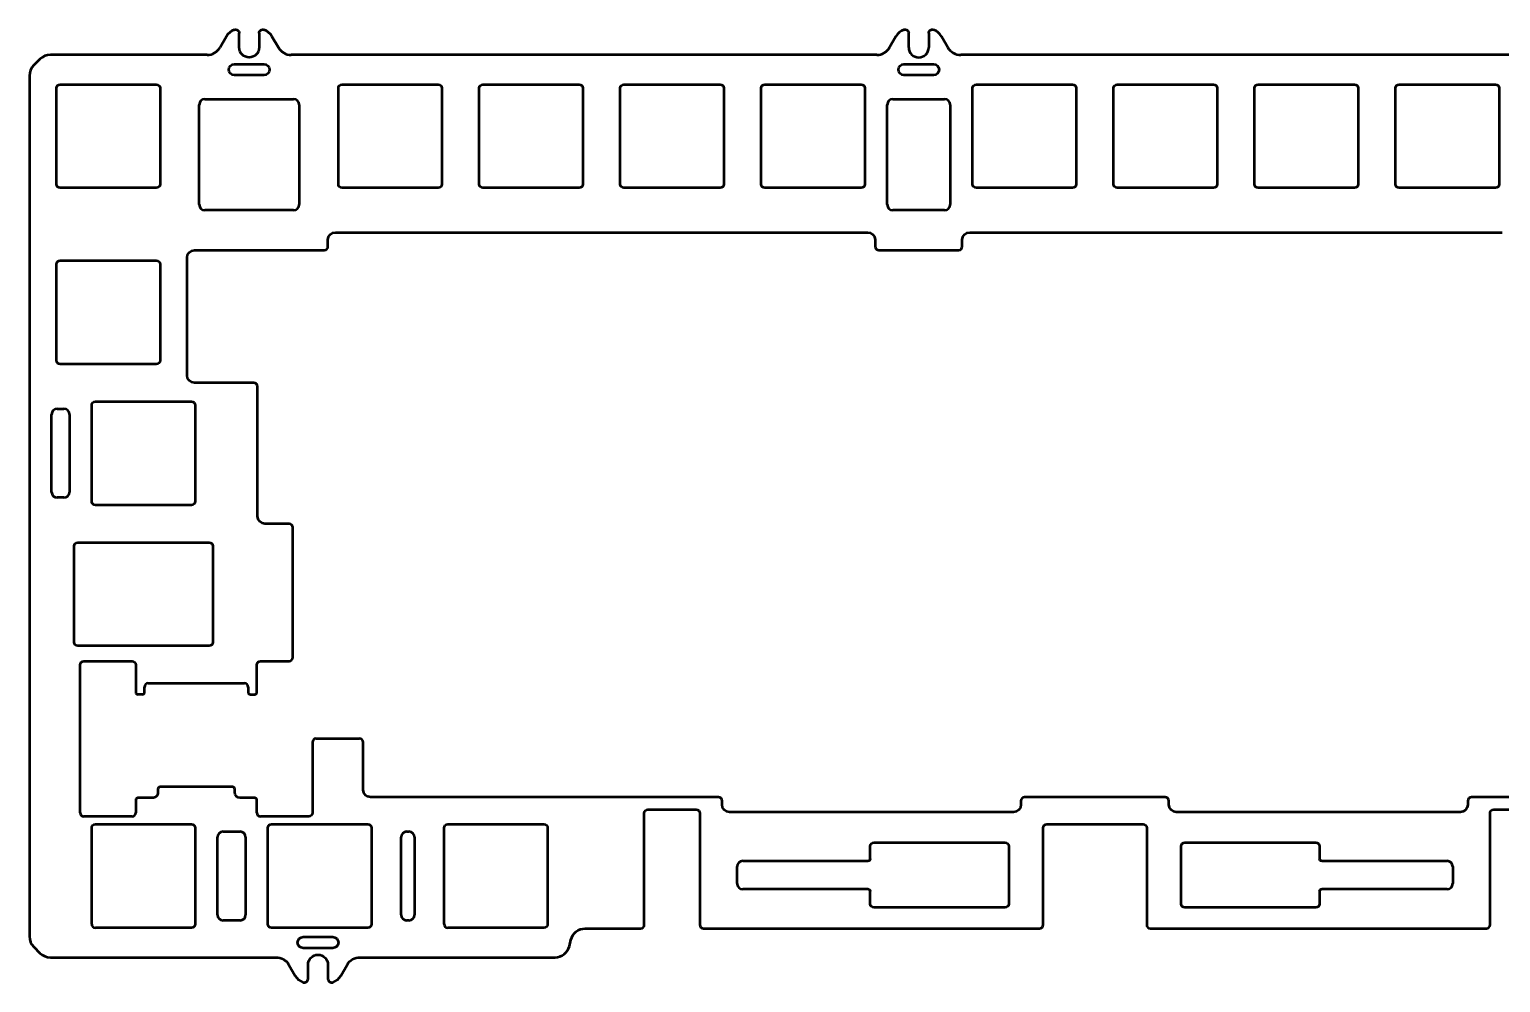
# Model space of a CAD drawing. Header units: millimetres. Extents: x 42 to 392, y 102 to 231.
# Drawn here: x 42.1 to 240.9, y 102.5 to 231.3 of the extents above; entities that cross this region are included whole.
import ezdxf

# ---------------------------------------------------------------- set-up
doc = ezdxf.new("R2010")
doc.units = ezdxf.units.MM
doc.header["$LTSCALE"] = 0.75
doc.layers.add('Visible', color=7, linetype='Continuous', lineweight=50)

msp = doc.modelspace()

# ---------------------------------------------------------------- linework, layer by layer
at = {"layer": 'Visible'}
for p, q in [((70.440039, 228.887912, 0.749991), (70.440039, 230.800455, 0.749991)), ((73.140039, 230.800455, 0.749991), (73.140039, 228.887912, 0.749991)), ((160.928039, 228.887912, 0.749991), (160.928039, 230.800455, 0.749991)), ((163.628039, 230.800455, 0.749991), (163.628039, 228.887912, 0.749991)), ((68.712688, 230.387912, 0.749991), (67.846663, 228.887912, 0.749991)), ((75.733414, 228.887912, 0.749991), (74.867389, 230.387912, 0.749991)), ((159.200688, 230.387912, 0.749991), (158.334663, 228.887912, 0.749991)), ((166.221414, 228.887912, 0.749991), (165.355389, 230.387912, 0.749991)), ((43.504252, 227.302126, 0.749991), (42.675825, 226.473699, 0.749991)), ((66.114612, 227.887912, 0.749991), (44.918466, 227.887912, 0.749991)), ((156.602612, 227.887912, 0.749991), (77.465465, 227.887912, 0.749991)), ((242.326862, 227.887912, 0.749991), (167.953465, 227.887912, 0.749991)), ((42.090039, 225.059485, 0.749991), (42.090039, 108.716839, 0.749991)), ((69.790039, 226.637912, 0.749991), (73.790039, 226.637912, 0.749991)), ((73.790039, 225.137912, 0.749991), (69.790039, 225.137912, 0.749991)), ((160.278039, 226.637912, 0.749991), (164.278039, 226.637912, 0.749991)), ((164.278039, 225.137912, 0.749991), (160.278039, 225.137912, 0.749991)), ((45.740039, 210.394412, 0.749991), (45.740039, 223.394412, 0.749991)), ((46.240039, 223.894412, 0.749991), (59.240039, 223.894412, 0.749991)), ((59.740039, 223.394412, 0.749991), (59.740039, 210.394412, 0.749991)), ((83.840039, 210.394412, 0.749991), (83.840039, 223.394412, 0.749991)), ((84.340039, 223.894412, 0.749991), (97.340039, 223.894412, 0.749991)), ((97.840039, 223.394412, 0.749991), (97.840039, 210.394412, 0.749991)), ((102.890039, 210.394412, 0.749991), (102.890039, 223.394412, 0.749991)), ((103.390039, 223.894412, 0.749991), (116.390039, 223.894412, 0.749991)), ((116.890039, 223.394412, 0.749991), (116.890039, 210.394412, 0.749991)), ((121.940039, 210.394412, 0.749991), (121.940039, 223.394412, 0.749991)), ((122.440039, 223.894412, 0.749991), (135.440039, 223.894412, 0.749991)), ((135.940039, 223.394412, 0.749991), (135.940039, 210.394412, 0.749991)), ((140.990039, 210.394412, 0.749991), (140.990039, 223.394412, 0.749991)), ((141.490039, 223.894412, 0.749991), (154.490039, 223.894412, 0.749991)), ((154.990039, 223.394412, 0.749991), (154.990039, 210.394412, 0.749991)), ((169.565039, 210.394412, 0.749991), (169.565039, 223.394412, 0.749991)), ((170.065039, 223.894412, 0.749991), (183.065039, 223.894412, 0.749991)), ((183.565039, 223.394412, 0.749991), (183.565039, 210.394412, 0.749991)), ((188.615039, 210.394412, 0.749991), (188.615039, 223.394412, 0.749991)), ((189.115039, 223.894412, 0.749991), (202.115039, 223.894412, 0.749991)), ((202.615039, 223.394412, 0.749991), (202.615039, 210.394412, 0.749991)), ((207.665039, 210.394412, 0.749991), (207.665039, 223.394412, 0.749991)), ((208.165039, 223.894412, 0.749991), (221.165039, 223.894412, 0.749991)), ((221.665039, 223.394412, 0.749991), (221.665039, 210.394412, 0.749991)), ((226.715039, 210.394412, 0.749991), (226.715039, 223.394412, 0.749991)), ((227.215039, 223.894412, 0.749991), (240.215039, 223.894412, 0.749991)), ((240.715039, 223.394412, 0.749991), (240.715039, 210.394412, 0.749991)), ((65.040039, 207.644162, 0.749991), (65.040039, 221.144412, 0.749991)), ((65.790039, 221.894412, 0.749991), (77.790039, 221.894412, 0.749991)), ((78.540039, 221.144412, 0.749991), (78.540039, 207.644162, 0.749991)), ((158.027543, 207.644163, 0.749991), (158.027539, 221.144412, 0.749991)), ((158.777539, 221.894412, 0.749991), (165.777539, 221.894412, 0.749991)), ((166.527535, 221.144412, 0.749991), (166.527535, 207.644163, 0.749991)), ((59.240039, 209.894412, 0.749991), (46.240039, 209.894412, 0.749991)), ((97.340039, 209.894412, 0.749991), (84.340039, 209.894412, 0.749991)), ((116.390039, 209.894412, 0.749991), (103.390039, 209.894412, 0.749991)), ((135.440039, 209.894412, 0.749991), (122.440039, 209.894412, 0.749991)), ((154.490039, 209.894412, 0.749991), (141.490039, 209.894412, 0.749991)), ((183.065039, 209.894412, 0.749991), (170.065039, 209.894412, 0.749991)), ((202.115039, 209.894412, 0.749991), (189.115039, 209.894412, 0.749991)), ((221.165039, 209.894412, 0.749991), (208.165039, 209.894412, 0.749991)), ((240.215039, 209.894412, 0.749991), (227.215039, 209.894412, 0.749991)), ((77.790037, 206.894162, 0.749991), (65.790039, 206.894162, 0.749991)), ((165.777535, 206.894163, 0.749991), (158.777543, 206.894163, 0.749991)), ((82.440039, 201.981912, 0.749991), (82.440039, 202.894412, 0.749991)), ((83.440039, 203.894412, 0.749991), (155.390039, 203.894412, 0.749991)), ((156.390039, 202.894412, 0.749991), (156.390039, 201.981912, 0.749991)), ((168.165039, 201.981912, 0.749991), (168.165039, 202.894412, 0.749991)), ((169.165039, 203.894412, 0.749991), (241.115039, 203.894412, 0.749991)), ((64.390039, 201.481912, 0.749991), (81.940039, 201.481912, 0.749991)), ((156.890039, 201.481912, 0.749991), (167.665039, 201.481912, 0.749991)), ((45.740039, 186.581912, 0.749991), (45.740039, 199.581912, 0.749991)), ((46.240039, 200.081912, 0.749991), (59.240039, 200.081912, 0.749991)), ((59.740039, 199.581912, 0.749991), (59.740039, 186.581912, 0.749991)), ((63.390039, 184.556912, 0.749991), (63.390039, 200.481912, 0.749991)), ((59.240039, 186.081912, 0.749991), (46.240039, 186.081912, 0.749991)), ((72.415039, 183.556912, 0.749991), (64.390039, 183.556912, 0.749991)), ((72.915039, 165.506912, 0.749991), (72.915039, 183.056912, 0.749991)), ((51.002539, 181.031912, 0.749991), (64.002539, 181.031912, 0.749991)), ((45.090039, 168.781912, 0.749991), (45.090039, 179.281912, 0.749991)), ((45.840039, 180.031912, 0.749991), (46.752539, 180.031912, 0.749991)), ((47.502539, 179.281912, 0.749991), (47.502539, 168.781912, 0.749991)), ((50.502539, 167.531912, 0.749991), (50.502539, 180.531912, 0.749991)), ((64.502539, 180.531912, 0.749991), (64.502539, 167.531912, 0.749991)), ((46.752539, 168.031912, 0.749991), (45.840039, 168.031912, 0.749991)), ((64.002539, 167.031912, 0.749991), (51.002539, 167.031912, 0.749991)), ((77.177539, 164.506912, 0.749991), (73.915039, 164.506912, 0.749991)), ((77.677539, 146.431912, 0.749991), (77.677539, 164.006912, 0.749991)), ((48.121289, 148.481912, 0.749991), (48.121289, 161.481912, 0.749991)), ((48.621289, 161.981912, 0.749991), (66.383789, 161.981912, 0.749991)), ((66.883789, 161.481912, 0.749991), (66.883789, 148.481912, 0.749991)), ((66.383789, 147.981912, 0.749991), (48.621289, 147.981912, 0.749991)), ((48.958289, 125.431912, 0.749991), (48.958289, 145.431912, 0.749991)), ((49.458289, 145.931912, 0.749991), (55.958289, 145.931912, 0.749991)), ((56.458289, 145.431912, 0.749991), (56.458289, 141.731912, 0.749991)), ((72.834289, 141.731912, 0.749991), (72.834289, 145.431912, 0.749991)), ((73.334289, 145.931912, 0.749991), (77.177539, 145.931912, 0.749991)), ((57.346289, 141.431912, 0.749991), (56.758289, 141.431912, 0.749991)), ((57.646289, 141.731912, 0.749991), (57.646289, 142.431912, 0.749991)), ((58.146289, 142.931912, 0.749991), (71.146289, 142.931912, 0.749991)), ((71.646289, 142.431912, 0.749991), (71.646289, 141.731912, 0.749991)), ((71.946289, 141.431912, 0.749991), (72.534289, 141.431912, 0.749991)), ((80.834289, 135.456912, 0.749991), (86.702539, 135.456912, 0.749991)), ((80.334289, 134.956912, 0.749991), (80.334289, 125.431912, 0.749991)), ((87.202539, 128.531912, 0.749991), (87.202539, 134.956912, 0.749991)), ((58.708292, 127.431934, 0.749991), (56.758292, 127.431937, 0.749991)), ((59.458294, 128.631933, 0.749991), (59.458293, 128.181933, 0.749991)), ((69.534291, 128.931912, 0.749991), (59.758294, 128.931912, 0.749991)), ((69.83429, 128.181917, 0.749991), (69.834291, 128.631917, 0.749991)), ((72.534289, 127.431913, 0.749991), (70.584289, 127.431916, 0.749991)), ((135.202539, 127.531912, 0.749991), (88.202539, 127.531912, 0.749991)), ((195.590039, 127.531912, 0.749991), (176.590039, 127.531912, 0.749991)), ((274.452539, 127.531912, 0.749991), (236.990039, 127.531912, 0.749991)), ((56.458289, 127.131938, 0.749991), (56.458289, 125.431912, 0.749991)), ((72.834286, 125.431912, 0.749991), (72.834286, 127.131912, 0.749991)), ((125.190039, 110.290853, 0.749991), (125.190039, 125.381912, 0.749991)), ((125.690039, 125.881912, 0.749991), (132.202539, 125.881912, 0.749991)), ((132.702539, 125.381912, 0.749991), (132.702539, 110.290353, 0.749991)), ((135.702539, 126.531912, 0.749991), (135.702539, 127.031912, 0.749991)), ((175.090039, 125.531912, 0.749991), (136.702539, 125.531912, 0.749991)), ((176.090039, 127.031912, 0.749991), (176.090039, 126.531912, 0.749991)), ((196.090039, 126.531912, 0.749991), (196.090039, 127.031912, 0.749991)), ((235.490039, 125.531912, 0.749991), (197.090039, 125.531912, 0.749991)), ((236.490039, 127.031912, 0.749991), (236.490039, 126.531912, 0.749991)), ((239.490039, 110.290353, 0.749991), (239.490039, 125.381912, 0.749991)), ((239.990039, 125.881912, 0.749991), (246.490039, 125.881912, 0.749991)), ((55.958289, 124.931912, 0.749991), (49.458289, 124.931912, 0.749991)), ((50.502539, 110.381912, 0.749991), (50.502539, 123.381912, 0.749991)), ((51.002539, 123.881912, 0.749991), (64.002539, 123.881912, 0.749991)), ((64.502539, 123.381912, 0.749991), (64.502539, 110.381912, 0.749991)), ((79.834289, 124.931912, 0.749991), (73.334286, 124.931912, 0.749991)), ((74.315039, 110.381912, 0.749991), (74.315039, 123.381912, 0.749991)), ((74.815039, 123.881912, 0.749991), (87.815039, 123.881912, 0.749991)), ((88.315039, 123.381912, 0.749991), (88.315039, 110.381912, 0.749991)), ((98.127539, 110.381912, 0.749991), (98.127539, 123.381912, 0.749991)), ((98.627539, 123.881912, 0.749991), (111.627539, 123.881912, 0.749991)), ((112.127539, 123.381912, 0.749991), (112.127539, 110.381912, 0.749991)), ((179.090039, 110.290353, 0.749991), (179.090039, 123.381912, 0.749991)), ((179.590039, 123.881912, 0.749991), (192.590039, 123.881912, 0.749991)), ((193.090039, 123.381912, 0.749991), (193.090039, 110.290353, 0.749991)), ((67.502539, 111.631912, 0.749991), (67.502539, 122.131912, 0.749991)), ((68.252539, 122.881912, 0.749991), (70.565039, 122.881912, 0.749991)), ((71.315039, 122.131912, 0.749991), (71.315039, 111.631912, 0.749991)), ((92.315039, 111.631912, 0.749991), (92.315039, 122.131912, 0.749991)), ((93.065039, 122.881912, 0.749991), (93.377539, 122.881912, 0.749991)), ((94.127539, 122.131912, 0.749991), (94.127539, 111.631912, 0.749991)), ((156.235789, 121.411912, 0.749991), (173.935289, 121.411912, 0.749991)), ((198.244539, 121.411912, 0.749991), (215.944039, 121.411912, 0.749991)), ((155.735789, 119.211912, 0.749991), (155.735789, 120.911912, 0.749991)), ((174.435289, 120.911912, 0.749991), (174.435289, 113.111913, 0.749991)), ((197.744539, 113.111913, 0.749991), (197.744539, 120.911912, 0.749991)), ((216.444039, 120.911912, 0.749991), (216.444039, 119.211912, 0.749991)), ((137.735789, 115.861913, 0.749991), (137.735789, 118.161912, 0.749991)), ((138.485789, 118.911912, 0.749991), (155.435789, 118.911912, 0.749991)), ((216.744039, 118.911912, 0.749991), (233.694289, 118.911912, 0.749991)), ((234.444289, 118.161912, 0.749991), (234.444289, 115.861913, 0.749991)), ((155.435789, 115.111913, 0.749991), (138.485789, 115.111913, 0.749991)), ((155.735789, 113.111913, 0.749991), (155.735789, 114.811913, 0.749991)), ((216.444039, 114.811913, 0.749991), (216.444039, 113.111913, 0.749991)), ((233.694289, 115.111913, 0.749991), (216.744039, 115.111913, 0.749991)), ((173.935289, 112.611913, 0.749991), (156.235789, 112.611913, 0.749991)), ((215.944039, 112.611913, 0.749991), (198.244539, 112.611913, 0.749991)), ((64.002539, 109.881912, 0.749991), (51.002539, 109.881912, 0.749991)), ((70.565039, 110.881912, 0.749991), (68.252539, 110.881912, 0.749991)), ((87.815039, 109.881912, 0.749991), (74.815039, 109.881912, 0.749991)), ((93.377539, 110.881912, 0.749991), (93.065039, 110.881912, 0.749991)), ((111.627539, 109.881912, 0.749991), (98.627539, 109.881912, 0.749991)), ((117.218208, 109.790853, 0.749991), (124.690039, 109.790853, 0.749991)), ((133.202539, 109.790353, 0.749991), (178.590039, 109.790353, 0.749991)), ((193.590039, 109.790353, 0.749991), (238.990039, 109.790353, 0.749991)), ((79.090039, 108.638412, 0.749991), (83.090039, 108.638412, 0.749991)), ((115.065481, 107.411257, 0.749991), (115.275961, 108.268008, 0.749991)), ((42.675825, 107.302626, 0.749991), (43.504252, 106.474199, 0.749991)), ((44.918466, 105.888412, 0.749991), (75.414612, 105.888412, 0.749991)), ((83.090039, 107.138412, 0.749991), (79.090039, 107.138412, 0.749991)), ((86.765465, 105.888412, 0.749991), (113.123234, 105.888412, 0.749991)), ((77.146663, 104.888412, 0.749991), (78.012688, 103.388412, 0.749991)), ((79.740039, 102.975869, 0.749991), (79.740039, 104.888412, 0.749991)), ((82.440039, 104.888412, 0.749991), (82.440039, 102.975869, 0.749991)), ((84.167389, 103.388412, 0.749991), (85.033414, 104.888412, 0.749991))]:
    msp.add_line(p, q, dxfattribs=at)
for centre, radius, start, end in [((70.444739, 229.387912, 0.749991), 2, 109.661772, 150), ((73.135338, 229.387912, 0.749991), 2, 30, 70.338228), ((160.932739, 229.387912, 0.749991), 2, 109.661772, 150), ((163.623338, 229.387912, 0.749991), 2, 30, 70.338228), ((66.114612, 229.887912, 0.749991), 2, 270, 330), ((77.465465, 229.887912, 0.749991), 2, 210, 270), ((156.602612, 229.887912, 0.749991), 2, 270, 330), ((162.278039, 228.887912, 0.749991), 1.35, 180, 0), ((167.953465, 229.887912, 0.749991), 2, 210, 270), ((44.918466, 225.887912, 0.749991), 2, 90, 135), ((44.090039, 225.059485, 0.749991), 2, 135, 180), ((65.790039, 221.144412, 0.749991), 0.75, 90, 180), ((77.790039, 221.144412, 0.749991), 0.75, 0, 90), ((158.777539, 221.144412, 0.749991), 0.75, 90, 180), ((165.777539, 221.144412, 0.749991), 0.75, 0, 90), ((65.790039, 207.644162, 0.749991), 0.75, 180, 270), ((77.790037, 207.644162, 0.749991), 0.75, 270, 0), ((158.777543, 207.644163, 0.749991), 0.75, 180, 270), ((165.777535, 207.644163, 0.749991), 0.75, 270, 0), ((81.940039, 201.981912, 0.749991), 0.5, 270, 0), ((156.890039, 201.981912, 0.749991), 0.5, 180, 270), ((167.665039, 201.981912, 0.749991), 0.5, 270, 0), ((72.415039, 183.056912, 0.749991), 0.5, 0, 90), ((45.840039, 179.281912, 0.749991), 0.75, 90, 180), ((46.752539, 179.281912, 0.749991), 0.75, 0, 90), ((45.840039, 168.781912, 0.749991), 0.75, 180, 270), ((46.752539, 168.781912, 0.749991), 0.75, 270, 0), ((77.177539, 164.006912, 0.749991), 0.5, 0, 90), ((77.177539, 146.431912, 0.749991), 0.5, 270, 0), ((56.758289, 141.731912, 0.749991), 0.3, 180, 270), ((57.346289, 141.731912, 0.749991), 0.3, 270, 0), ((58.146289, 142.431912, 0.749991), 0.5, 90, 180), ((71.146289, 142.431912, 0.749991), 0.5, 0, 90), ((71.946289, 141.731912, 0.749991), 0.3, 180, 270), ((72.534289, 141.731912, 0.749991), 0.3, 270, 0), ((80.834289, 134.956912, 0.749991), 0.5, 90, 180), ((86.702539, 134.956912, 0.749991), 0.5, 0, 90), ((56.758291, 127.131937, 0.749991), 0.3, 89.999911, 179.999911), ((59.758294, 128.631933, 0.749991), 0.3, 89.999911, 179.999911), ((69.534291, 128.631917, 0.749991), 0.3, 359.999911, 89.999911), ((72.534288, 127.131913, 0.749991), 0.3, 359.999911, 89.999911), ((135.202539, 127.031912, 0.749991), 0.5, 0, 90), ((176.590039, 127.031912, 0.749991), 0.5, 90, 180), ((195.590039, 127.031912, 0.749991), 0.5, 0, 90), ((236.990039, 127.031912, 0.749991), 0.5, 90, 180), ((49.458289, 125.431912, 0.749991), 0.5, 180, 270), ((55.958289, 125.431912, 0.749991), 0.5, 270, 0), ((73.334286, 125.431912, 0.749991), 0.5, 180, 270), ((68.252539, 122.131912, 0.749991), 0.75, 90, 180), ((70.565039, 122.131912, 0.749991), 0.75, 0, 90), ((93.065039, 122.131912, 0.749991), 0.75, 90, 180), ((93.377539, 122.131912, 0.749991), 0.75, 0, 90), ((138.485789, 118.161912, 0.749991), 0.75, 90, 180), ((233.694289, 118.161912, 0.749991), 0.75, 0, 90), ((138.485789, 115.861913, 0.749991), 0.75, 180, 270), ((233.694289, 115.861913, 0.749991), 0.75, 270, 0), ((68.252539, 111.631912, 0.749991), 0.75, 180, 270), ((70.565039, 111.631912, 0.749991), 0.75, 270, 0), ((93.065039, 111.631912, 0.749991), 0.75, 180, 270), ((93.377539, 111.631912, 0.749991), 0.75, 270, 0), ((51.002539, 110.381912, 0.749991), 0.5, 180, 270), ((98.627539, 110.381912, 0.749991), 0.5, 180, 270), ((124.690039, 110.290853, 0.749991), 0.5, 270, 0), ((133.202539, 110.290353, 0.749991), 0.5, 180, 270), ((178.590039, 110.290353, 0.749991), 0.5, 270, 0), ((193.590039, 110.290353, 0.749991), 0.5, 180, 270), ((238.990039, 110.290353, 0.749991), 0.5, 270, 0), ((44.090039, 108.716839, 0.749991), 2, 180, 225), ((113.123234, 107.888412, 0.749991), 2, 270, 346.1974), ((44.918466, 107.888412, 0.749991), 2, 225, 270), ((79.744739, 104.388412, 0.749991), 2, 210, 250.338228), ((79.240039, 102.975869, 0.749991), 0.5, 250.338228, 0), ((82.940039, 102.975869, 0.749991), 0.5, 180, 289.661772), ((82.435338, 104.388412, 0.749991), 2, 289.661772, 330)]:
    msp.add_arc(centre, radius, start, end, dxfattribs=at)
at = {"layer": 'Visible', "extrusion": (0, 0, -1)}
for centre, radius, start, end in [((-69.940039, 230.800455, -0.749991), 0.5, 70.338228, 180), ((-73.640039, 230.800455, -0.749991), 0.5, 0, 109.661772), ((-160.428039, 230.800455, -0.749991), 0.5, 70.338228, 180), ((-164.128039, 230.800455, -0.749991), 0.5, 0, 109.661772), ((-71.790039, 228.887912, -0.749991), 1.35, 180, 0), ((-69.790039, 225.887912, -0.749991), 0.75, 270, 90), ((-73.790039, 225.887912, -0.749991), 0.75, 90, 270), ((-160.278039, 225.887912, -0.749991), 0.75, 270, 90), ((-164.278039, 225.887912, -0.749991), 0.75, 90, 270), ((-46.240039, 223.394412, -0.749991), 0.5, 0, 90), ((-59.240039, 223.394412, -0.749991), 0.5, 90, 180), ((-84.340039, 223.394412, -0.749991), 0.5, 0, 90), ((-97.340039, 223.394412, -0.749991), 0.5, 90, 180), ((-103.390039, 223.394412, -0.749991), 0.5, 0, 90), ((-116.390039, 223.394412, -0.749991), 0.5, 90, 180), ((-122.440039, 223.394412, -0.749991), 0.5, 0, 90), ((-135.440039, 223.394412, -0.749991), 0.5, 90, 180), ((-141.490039, 223.394412, -0.749991), 0.5, 0, 90), ((-154.490039, 223.394412, -0.749991), 0.5, 90, 180), ((-170.065039, 223.394412, -0.749991), 0.5, 0, 90), ((-183.065039, 223.394412, -0.749991), 0.5, 90, 180), ((-189.115039, 223.394412, -0.749991), 0.5, 0, 90), ((-202.115039, 223.394412, -0.749991), 0.5, 90, 180), ((-208.165039, 223.394412, -0.749991), 0.5, 0, 90), ((-221.165039, 223.394412, -0.749991), 0.5, 90, 180), ((-227.215039, 223.394412, -0.749991), 0.5, 0, 90), ((-240.215039, 223.394412, -0.749991), 0.5, 90, 180), ((-46.240039, 210.394412, -0.749991), 0.5, 270, 0), ((-59.240039, 210.394412, -0.749991), 0.5, 180, 270), ((-84.340039, 210.394412, -0.749991), 0.5, 270, 0), ((-97.340039, 210.394412, -0.749991), 0.5, 180, 270), ((-103.390039, 210.394412, -0.749991), 0.5, 270, 0), ((-116.390039, 210.394412, -0.749991), 0.5, 180, 270), ((-122.440039, 210.394412, -0.749991), 0.5, 270, 0), ((-135.440039, 210.394412, -0.749991), 0.5, 180, 270), ((-141.490039, 210.394412, -0.749991), 0.5, 270, 0), ((-154.490039, 210.394412, -0.749991), 0.5, 180, 270), ((-170.065039, 210.394412, -0.749991), 0.5, 270, 0), ((-183.065039, 210.394412, -0.749991), 0.5, 180, 270), ((-189.115039, 210.394412, -0.749991), 0.5, 270, 0), ((-202.115039, 210.394412, -0.749991), 0.5, 180, 270), ((-208.165039, 210.394412, -0.749991), 0.5, 270, 0), ((-221.165039, 210.394412, -0.749991), 0.5, 180, 270), ((-227.215039, 210.394412, -0.749991), 0.5, 270, 0), ((-240.215039, 210.394412, -0.749991), 0.5, 180, 270), ((-83.440039, 202.894412, -0.749991), 1, 0, 90), ((-155.390039, 202.894412, -0.749991), 1, 90, 180), ((-169.165039, 202.894412, -0.749991), 1, 0, 90), ((-64.390039, 200.481912, -0.749991), 1, 0, 90), ((-46.240039, 199.581912, -0.749991), 0.5, 0, 90), ((-59.240039, 199.581912, -0.749991), 0.5, 90, 180), ((-46.240039, 186.581912, -0.749991), 0.5, 270, 0), ((-59.240039, 186.581912, -0.749991), 0.5, 180, 270), ((-64.390039, 184.556912, -0.749991), 1, 270, 0), ((-51.002539, 180.531912, -0.749991), 0.5, 0, 90), ((-64.002539, 180.531912, -0.749991), 0.5, 90, 180), ((-51.002539, 167.531912, -0.749991), 0.5, 270, 0), ((-64.002539, 167.531912, -0.749991), 0.5, 180, 270), ((-73.915039, 165.506912, -0.749991), 1, 270, 0), ((-48.621289, 161.481912, -0.749991), 0.5, 0, 90), ((-66.383789, 161.481912, -0.749991), 0.5, 90, 180), ((-48.621289, 148.481912, -0.749991), 0.5, 270, 0), ((-66.383789, 148.481912, -0.749991), 0.5, 180, 270), ((-49.458289, 145.431912, -0.749991), 0.5, 0, 90), ((-55.958289, 145.431912, -0.749991), 0.5, 90, 180), ((-73.334289, 145.431912, -0.749991), 0.5, 0, 90), ((-58.708293, 128.181934, -0.749991), 0.75, 180.000089, 270.000089), ((-70.58429, 128.181916, -0.749991), 0.75, 270.000089, 0.000089), ((-88.202539, 128.531912, -0.749991), 1, 270, 0), ((-79.834289, 125.431912, -0.749991), 0.5, 180, 270), ((-125.690039, 125.381912, -0.749991), 0.5, 0, 90), ((-132.202539, 125.381912, -0.749991), 0.5, 90, 180), ((-136.702539, 126.531912, -0.749991), 1, 270, 0), ((-175.090039, 126.531912, -0.749991), 1, 180, 270), ((-197.090039, 126.531912, -0.749991), 1, 270, 0), ((-235.490039, 126.531912, -0.749991), 1, 180, 270), ((-239.990039, 125.381912, -0.749991), 0.5, 0, 90), ((-51.002539, 123.381912, -0.749991), 0.5, 0, 90), ((-64.002539, 123.381912, -0.749991), 0.5, 90, 180), ((-74.815039, 123.381912, -0.749991), 0.5, 0, 90), ((-87.815039, 123.381912, -0.749991), 0.5, 90, 180), ((-98.627539, 123.381912, -0.749991), 0.5, 0, 90), ((-111.627539, 123.381912, -0.749991), 0.5, 90, 180), ((-179.590039, 123.381912, -0.749991), 0.5, 0, 90), ((-192.590039, 123.381912, -0.749991), 0.5, 90, 180), ((-156.235789, 120.911912, -0.749991), 0.5, 0, 90), ((-173.935289, 120.911912, -0.749991), 0.5, 90, 180), ((-198.244539, 120.911912, -0.749991), 0.5, 0, 90), ((-215.944039, 120.911912, -0.749991), 0.5, 90, 180), ((-155.435789, 119.211912, -0.749991), 0.3, 180, 270), ((-216.744039, 119.211912, -0.749991), 0.3, 270, 0), ((-155.435789, 114.811913, -0.749991), 0.3, 90, 180), ((-216.744039, 114.811913, -0.749991), 0.3, 0, 90), ((-156.235789, 113.111913, -0.749991), 0.5, 270, 0), ((-173.935289, 113.111913, -0.749991), 0.5, 180, 270), ((-198.244539, 113.111913, -0.749991), 0.5, 270, 0), ((-215.944039, 113.111913, -0.749991), 0.5, 180, 270), ((-64.002539, 110.381912, -0.749991), 0.5, 180, 270), ((-74.815039, 110.381912, -0.749991), 0.5, 270, 0), ((-87.815039, 110.381912, -0.749991), 0.5, 180, 270), ((-111.627539, 110.381912, -0.749991), 0.5, 180, 270), ((-117.218208, 107.790853, -0.749991), 2, 13.8026, 90), ((-79.090039, 107.888412, -0.749991), 0.75, 270, 90), ((-83.090039, 107.888412, -0.749991), 0.75, 90, 270), ((-75.414612, 103.888412, -0.749991), 2, 90, 150), ((-81.090039, 104.888412, -0.749991), 1.35, 360, 180), ((-86.765465, 103.888412, -0.749991), 2, 30, 90)]:
    msp.add_arc(centre, radius, start, end, dxfattribs=at)

doc.saveas('drawing.dxf')
